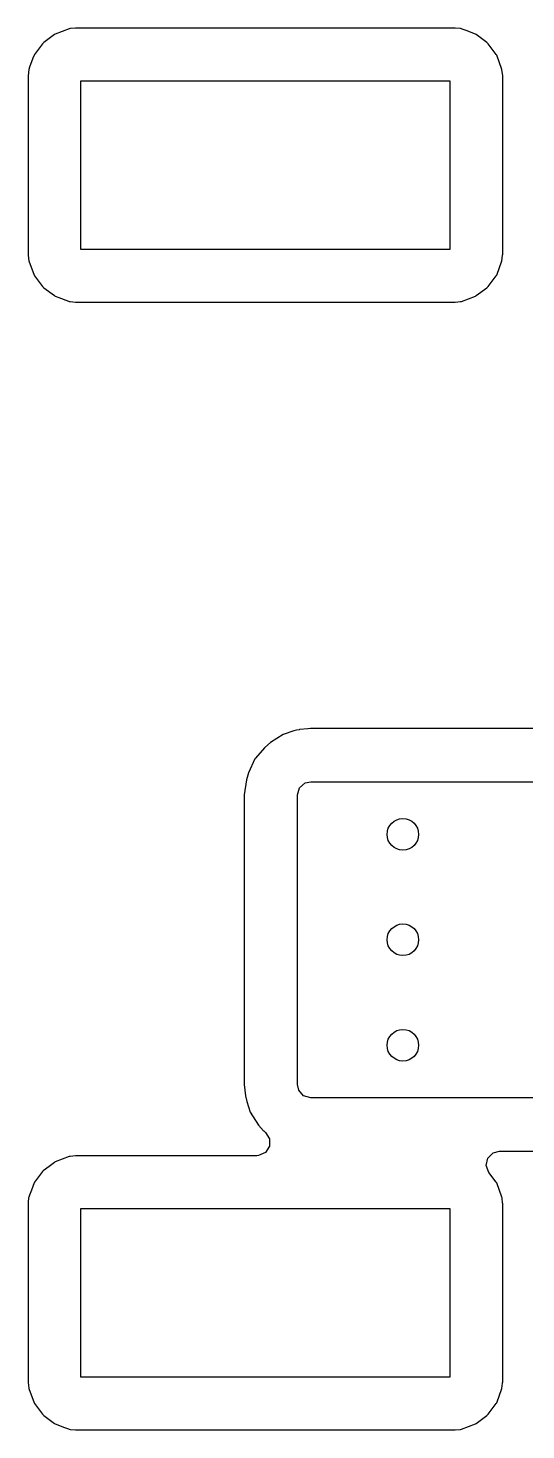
# Model space of a CAD drawing. Extents: x -3.92 to 3.92, y 0.02 to 7.83.
# Drawn here: x 1.139 to 1.326, y 5.486 to 6.01 of the extents above; entities that cross this region are included whole.
import ezdxf

# ---------------------------------------------------------------- set-up
doc = ezdxf.new("R2010")
doc.units = 0
doc.header["$MEASUREMENT"] = 0
doc.layers.add('BLACK', color=7, linetype='CONTINUOUS')

msp = doc.modelspace()

# ---------------------------------------------------------------- linework, layer by layer
at = {"layer": 'BLACK', "linetype": 'CONTINUOUS'}
for p, q in [((1.14929, 6.00741), (1.14534, 6.00445)), ((1.1493, 6.00741), (1.14929, 6.00741)), ((1.14958, 6.00762), (1.1493, 6.00741)), ((1.15486, 6.0096), (1.14958, 6.00762)), ((1.15517, 6.00964), (1.15486, 6.0096)), ((1.15714, 6.00985), (1.15517, 6.00964)), ((1.15517, 6.00964), (1.15517, 6.00964)), ((1.15727, 6.00987), (1.15714, 6.00985)), ((1.15714, 6.00985), (1.15714, 6.00985)), ((1.22815, 6.00987), (1.15727, 6.00987)), ((1.299, 6.00987), (1.22815, 6.00987)), ((1.29914, 6.00985), (1.299, 6.00987)), ((1.3011, 6.00964), (1.29914, 6.00985)), ((1.29914, 6.00985), (1.29914, 6.00985)), ((1.30141, 6.0096), (1.3011, 6.00964)), ((1.3011, 6.00964), (1.3011, 6.00964)), ((1.3017, 6.0095), (1.30141, 6.0096)), ((1.30318, 6.00894), (1.3017, 6.0095)), ((1.3017, 6.0095), (1.3017, 6.0095)), ((1.3067, 6.00762), (1.30318, 6.00894)), ((1.30698, 6.00741), (1.3067, 6.00762)), ((1.31093, 6.00445), (1.30698, 6.00741)), ((1.30698, 6.00741), (1.30698, 6.00741)), ((1.14485, 6.00396), (1.14189, 6)), ((1.14506, 6.00424), (1.14485, 6.00396)), ((1.14534, 6.00445), (1.14506, 6.00424)), ((1.31121, 6.00424), (1.31093, 6.00445)), ((1.31143, 6.00396), (1.31121, 6.00424)), ((1.31439, 6), (1.31143, 6.00396)), ((1.14125, 5.9986), (1.14002, 5.9953)), ((1.14168, 5.99972), (1.14125, 5.9986)), ((1.14189, 6), (1.14168, 5.99972)), ((1.14189, 6), (1.14189, 6)), ((1.3146, 5.99972), (1.31439, 6)), ((1.31439, 6), (1.31439, 6)), ((1.31658, 5.99444), (1.3146, 5.99972)), ((1.13969, 5.99444), (1.13943, 5.99203)), ((1.13943, 5.99203), (1.13943, 5.9253)), ((1.14002, 5.9953), (1.13969, 5.99444)), ((1.31684, 5.99203), (1.31658, 5.99444)), ((1.31684, 5.9253), (1.31684, 5.99203)), ((1.15914, 5.92716), (1.15914, 5.99016)), ((1.15914, 5.99016), (1.29714, 5.99016)), ((1.29714, 5.99016), (1.29714, 5.92716)), ((1.13943, 5.9253), (1.13945, 5.92516)), ((1.13945, 5.92516), (1.13945, 5.92516)), ((1.13945, 5.92516), (1.1396, 5.92377)), ((1.1396, 5.92377), (1.13969, 5.92289)), ((1.13969, 5.92289), (1.14168, 5.9176)), ((1.29714, 5.92716), (1.15914, 5.92716)), ((1.3146, 5.9176), (1.31658, 5.92289)), ((1.31658, 5.92289), (1.31668, 5.92377)), ((1.31668, 5.92377), (1.31683, 5.92516)), ((1.31683, 5.92516), (1.31684, 5.9253)), ((1.31683, 5.92516), (1.31683, 5.92516)), ((1.14168, 5.9176), (1.14189, 5.91732)), ((1.31439, 5.91732), (1.3146, 5.9176)), ((1.14189, 5.91732), (1.14189, 5.91732)), ((1.14189, 5.91732), (1.14485, 5.91337)), ((1.14485, 5.91337), (1.14506, 5.91308)), ((1.14506, 5.91308), (1.14534, 5.91287)), ((1.14534, 5.91287), (1.14929, 5.90991)), ((1.30698, 5.90991), (1.31093, 5.91287)), ((1.31093, 5.91287), (1.31121, 5.91308)), ((1.31121, 5.91308), (1.31143, 5.91337)), ((1.31143, 5.91337), (1.31439, 5.91732)), ((1.31439, 5.91732), (1.31439, 5.91732)), ((1.14929, 5.90991), (1.1493, 5.90991)), ((1.1493, 5.90991), (1.14958, 5.9097)), ((1.14958, 5.9097), (1.15092, 5.9092)), ((1.15092, 5.9092), (1.15457, 5.90783)), ((1.15457, 5.90783), (1.15457, 5.90783)), ((1.15457, 5.90783), (1.15486, 5.90772)), ((1.15486, 5.90772), (1.15517, 5.90768)), ((1.15517, 5.90768), (1.15517, 5.90768)), ((1.15517, 5.90768), (1.15714, 5.90747)), ((1.15714, 5.90747), (1.15727, 5.90746)), ((1.15727, 5.90746), (1.22813, 5.90746)), ((1.22813, 5.90746), (1.299, 5.90746)), ((1.299, 5.90746), (1.29914, 5.90747)), ((1.29914, 5.90747), (1.3011, 5.90768)), ((1.29914, 5.90747), (1.29914, 5.90747)), ((1.3011, 5.90768), (1.30141, 5.90772)), ((1.3011, 5.90768), (1.3011, 5.90768)), ((1.30141, 5.90772), (1.3067, 5.9097)), ((1.3067, 5.9097), (1.30698, 5.90991)), ((1.30698, 5.90991), (1.30698, 5.90991)), ((1.23479, 5.746), (1.23002, 5.74294)), ((1.23883, 5.74734), (1.23479, 5.746)), ((1.23977, 5.74755), (1.23883, 5.74734)), ((1.24076, 5.74777), (1.23977, 5.74755)), ((1.24089, 5.74779), (1.24076, 5.74777)), ((1.24076, 5.74777), (1.24076, 5.74777)), ((1.24398, 5.74813), (1.24089, 5.74779)), ((1.24499, 5.74823), (1.24398, 5.74813)), ((1.24512, 5.74825), (1.24499, 5.74823)), ((1.24499, 5.74823), (1.24499, 5.74823)), ((1.36533, 5.74825), (1.24512, 5.74825)), ((1.2278, 5.74097), (1.22444, 5.7371)), ((1.22791, 5.74111), (1.2278, 5.74097)), ((1.23002, 5.74294), (1.22791, 5.74111)), ((1.2242, 5.73683), (1.22185, 5.73167)), ((1.22443, 5.7371), (1.2242, 5.73683)), ((1.22444, 5.7371), (1.22443, 5.7371)), ((1.22106, 5.72899), (1.22026, 5.72339)), ((1.22185, 5.73167), (1.22106, 5.72899)), ((1.24016, 5.72339), (1.24094, 5.72607)), ((1.24094, 5.72607), (1.24306, 5.7279)), ((1.24306, 5.7279), (1.24512, 5.72835)), ((1.24512, 5.72835), (1.33858, 5.72835)), ((1.22026, 5.72339), (1.22026, 5.6152)), ((1.24016, 5.6152), (1.24016, 5.72339)), ((1.22026, 5.6152), (1.22071, 5.61097)), ((1.24061, 5.61314), (1.24016, 5.6152)), ((1.22071, 5.61097), (1.22116, 5.60891)), ((1.22116, 5.60891), (1.2225, 5.60487)), ((1.24244, 5.61102), (1.24061, 5.61314)), ((1.24512, 5.61024), (1.24244, 5.61102)), ((1.51079, 5.61024), (1.24512, 5.61024)), ((1.2225, 5.60487), (1.22557, 5.6001)), ((1.22557, 5.6001), (1.2274, 5.59799)), ((1.2274, 5.59799), (1.22753, 5.59788)), ((1.22753, 5.59788), (1.22753, 5.59788)), ((1.22753, 5.59788), (1.22817, 5.59732)), ((1.22817, 5.59732), (1.22969, 5.59496)), ((1.22969, 5.59496), (1.22969, 5.59217)), ((1.15486, 5.58834), (1.14958, 5.58636)), ((1.15517, 5.58838), (1.15486, 5.58834)), ((1.15714, 5.58859), (1.15517, 5.58838)), ((1.15517, 5.58838), (1.15517, 5.58838)), ((1.15727, 5.58861), (1.15714, 5.58859)), ((1.15714, 5.58859), (1.15714, 5.58859)), ((1.22493, 5.58861), (1.15727, 5.58861)), ((1.22563, 5.58866), (1.22493, 5.58861)), ((1.22817, 5.58982), (1.22563, 5.58866)), ((1.22969, 5.59217), (1.22817, 5.58982)), ((1.31067, 5.58502), (1.31126, 5.58775)), ((1.31126, 5.58775), (1.31324, 5.58973)), ((1.31324, 5.58973), (1.31562, 5.59033)), ((1.31562, 5.59033), (1.51079, 5.59033)), ((1.14485, 5.5827), (1.14189, 5.57874)), ((1.14506, 5.58298), (1.14485, 5.5827)), ((1.14728, 5.58464), (1.14506, 5.58298)), ((1.14929, 5.58615), (1.14728, 5.58464)), ((1.1493, 5.58615), (1.14929, 5.58615)), ((1.14958, 5.58636), (1.1493, 5.58615)), ((1.31165, 5.5824), (1.31067, 5.58502)), ((1.31439, 5.57874), (1.31165, 5.5824)), ((1.14168, 5.57846), (1.14068, 5.57582)), ((1.14189, 5.57874), (1.14168, 5.57846)), ((1.14189, 5.57874), (1.14189, 5.57874)), ((1.3146, 5.57846), (1.31439, 5.57874)), ((1.31439, 5.57874), (1.31439, 5.57874)), ((1.31658, 5.57318), (1.3146, 5.57846)), ((1.13966, 5.57287), (1.13949, 5.57126)), ((1.13969, 5.57318), (1.13966, 5.57287)), ((1.13966, 5.57287), (1.13966, 5.57287)), ((1.13996, 5.57389), (1.13969, 5.57318)), ((1.14068, 5.57582), (1.13996, 5.57389)), ((1.31661, 5.57287), (1.31658, 5.57318)), ((1.31683, 5.5709), (1.31661, 5.57287)), ((1.31661, 5.57287), (1.31661, 5.57287)), ((1.13949, 5.57126), (1.13943, 5.57077)), ((1.13943, 5.57077), (1.13943, 5.50404)), ((1.15914, 5.5059), (1.15914, 5.5689)), ((1.15914, 5.5689), (1.29714, 5.5689)), ((1.29714, 5.5689), (1.29714, 5.5059)), ((1.31684, 5.57077), (1.31683, 5.5709)), ((1.31684, 5.50404), (1.31684, 5.57077)), ((1.13943, 5.50404), (1.13945, 5.5039)), ((1.13945, 5.5039), (1.13945, 5.5039)), ((1.13945, 5.5039), (1.13956, 5.50291)), ((1.29714, 5.5059), (1.15914, 5.5059)), ((1.3168, 5.50363), (1.31682, 5.50383)), ((1.31682, 5.50383), (1.31683, 5.5039)), ((1.31683, 5.5039), (1.31684, 5.50404)), ((1.31683, 5.5039), (1.31683, 5.5039)), ((1.13956, 5.50291), (1.13969, 5.50163)), ((1.13969, 5.50163), (1.14168, 5.49634)), ((1.3146, 5.49634), (1.31658, 5.50163)), ((1.31658, 5.50163), (1.3168, 5.50363)), ((1.14168, 5.49634), (1.14189, 5.49606)), ((1.14189, 5.49606), (1.14189, 5.49606)), ((1.14189, 5.49606), (1.14483, 5.49214)), ((1.31145, 5.49214), (1.31439, 5.49606)), ((1.31439, 5.49606), (1.3146, 5.49634)), ((1.31439, 5.49606), (1.31439, 5.49606)), ((1.14483, 5.49214), (1.14506, 5.49183)), ((1.14506, 5.49183), (1.14534, 5.49161)), ((1.14534, 5.49161), (1.14929, 5.48865)), ((1.14929, 5.48865), (1.1493, 5.48865)), ((1.1493, 5.48865), (1.14958, 5.48844)), ((1.14958, 5.48844), (1.1531, 5.48712)), ((1.30141, 5.48646), (1.3067, 5.48844)), ((1.3067, 5.48844), (1.30698, 5.48865)), ((1.30698, 5.48865), (1.31093, 5.49161)), ((1.30698, 5.48865), (1.30698, 5.48865)), ((1.31093, 5.49161), (1.31121, 5.49183)), ((1.31121, 5.49183), (1.31145, 5.49214)), ((1.1531, 5.48712), (1.15457, 5.48657)), ((1.15457, 5.48657), (1.15457, 5.48657)), ((1.15457, 5.48657), (1.15486, 5.48646)), ((1.15486, 5.48646), (1.15517, 5.48643)), ((1.15517, 5.48643), (1.15517, 5.48643)), ((1.15517, 5.48643), (1.15714, 5.48621)), ((1.15714, 5.48621), (1.15727, 5.4862)), ((1.15727, 5.4862), (1.22813, 5.4862)), ((1.22813, 5.4862), (1.299, 5.4862)), ((1.299, 5.4862), (1.29914, 5.48621)), ((1.29914, 5.48621), (1.3011, 5.48643)), ((1.29914, 5.48621), (1.29914, 5.48621)), ((1.3011, 5.48643), (1.30141, 5.48646)), ((1.3011, 5.48643), (1.3011, 5.48643))]:
    msp.add_line(p, q, dxfattribs=at)
at = {"layer": 'BLACK'}
for centre in [(1.27953, 5.70866), (1.27953, 5.66929), (1.27953, 5.62992)]:
    msp.add_circle(centre, 0.005906, dxfattribs=at)

doc.saveas('drawing.dxf')
